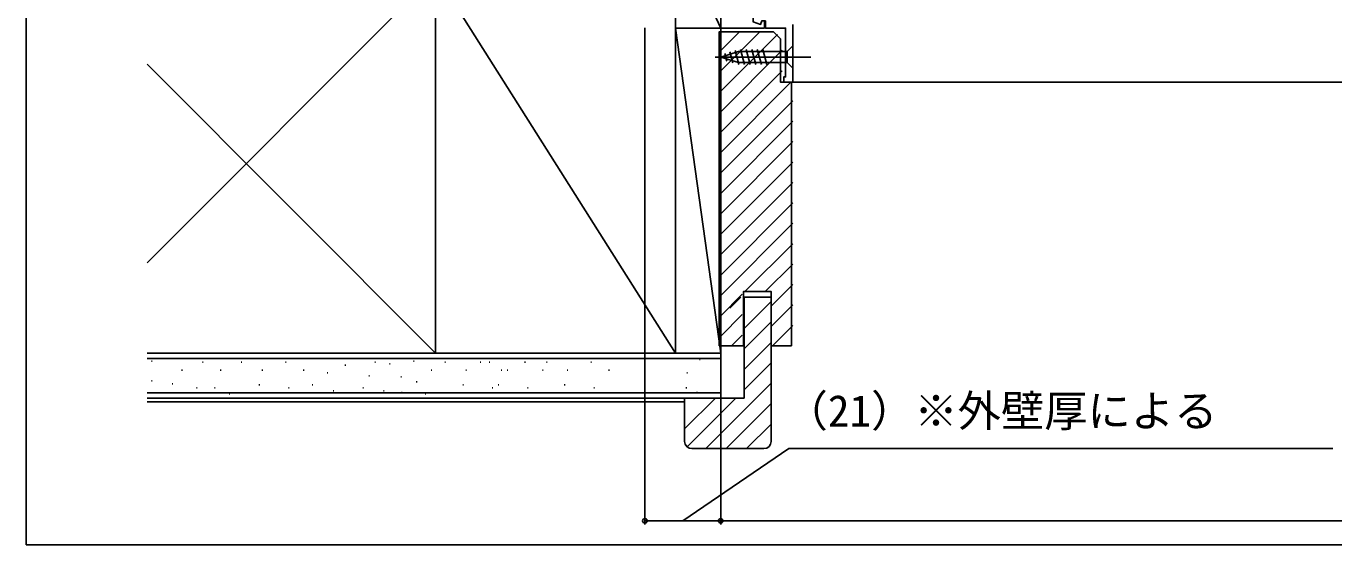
# Model space of a CAD drawing. Units: millimetres, scale not verified. Extents: x -525 to 525, y -786 to 782.
# Drawn here: x -525 to -162.5, y -786.2 to -642.5 of the extents above; entities that cross this region are included whole.
import ezdxf
from ezdxf.enums import TextEntityAlignment as Align

# ---------------------------------------------------------------- set-up
doc = ezdxf.new("R2010")
doc.units = ezdxf.units.MM
doc.header["$LTSCALE"] = 4
for name, color, linetype in [('0-3_YKK_11', 7, 'Continuous'), ('0-5_YKK_12', 2, 'Continuous'), ('0-6_YKK_13', 4, 'Continuous'), ('0-7_YKK_D', 6, 'Continuous'), ('0-8_YKK_ZWAK', 7, 'Continuous'), ('0-9_YSS_K', 3, 'Continuous')]:
    doc.layers.add(name, color=color, linetype=linetype)
doc.styles.add('ＭＳ ゴシック', font='')
doc.styles.get('ＭＳ ゴシック').set_extended_font_data('MS Gothic')

msp = doc.modelspace()

# ---------------------------------------------------------------- linework, layer by layer
at = {"layer": '0-3_YKK_11'}
for points in [[(-312.496, -642.056), (-312.496, -658.056), (-314.996, -658.056), (-314.996, -656.556), (-314.496, -656.556), (-314.496, -643.056), (-320.096, -643.056), (-320.096, -641.056), (-321.096, -641.056), (-321.454, -642.04), (-323.496, -641.297), (-323.496, -627.514), (-323.376, -627.331), (-323.376, -626.781), (-323.496, -626.597), (-323.496, -625.256), (-322.296, -625.256), (-322.296, -627.056), (-320.752, -627.056), (-317.792, -620.71)], [(-332.496, -641.056), (-332.496, -643.056), (-320.396, -643.056), (-320.396, -641.256)]]:
    msp.add_lwpolyline(points, dxfattribs=at)
at = {"layer": '0-5_YKK_12'}
msp.add_line((-312.796, -658.056), (67.799, -658.057), dxfattribs=at)
at = {"layer": '0-6_YKK_13'}
for p, q in [((-312.496, -647.955), (-314.046, -649.505)), ((-312.496, -654.155), (-312.496, -647.955)), ((-307.496, -651.055), (-333.983, -651.055)), ((-332.496, -651.055), (-327.58, -649.505)), ((-332.496, -651.055), (-327.58, -652.605)), ((-331.349, -650.116), (-330.8, -652.166)), ((-329.917, -649.665), (-329.104, -652.701)), ((-328.485, -649.213), (-327.429, -653.155)), ((-314.046, -649.505), (-327.58, -649.505)), ((-327.002, -648.955), (-325.876, -653.155)), ((-325.449, -648.955), (-324.323, -653.155)), ((-323.896, -648.955), (-322.77, -653.155)), ((-322.343, -648.955), (-321.217, -653.155)), ((-320.79, -648.955), (-319.665, -653.155)), ((-314.046, -652.605), (-314.046, -649.505)), ((-327.58, -652.605), (-314.046, -652.605)), ((-312.496, -654.155), (-314.046, -652.605))]:
    msp.add_line(p, q, dxfattribs=at)
at = {"layer": '0-7_YKK_D'}
for p, q in [((-353.498, -642.966), (-353.498, -780.557)), ((-332.496, -643.756), (-332.496, -780.557)), ((-332.493, -734.057), (-332.493, -780.557)), ((-332.493, -779.557), (-353.498, -779.557)), ((-332.496, -779.557), (87.511, -779.557))]:
    msp.add_line(p, q, dxfattribs=at)
msp.add_lwpolyline([(-342.995, -779.557), (-313.649, -759.557), (-162.853, -759.557)], dxfattribs=at)
for centre in [(-353.498, -779.557), (-332.496, -779.557), (-332.493, -779.557)]:
    msp.add_circle(centre, 0.637, dxfattribs=at)
at = {"layer": '0-8_YKK_ZWAK'}
msp.add_line((-525, 743.8), (-525, -786.2), dxfattribs=at)
msp.add_lwpolyline([(-525, -786.2), (525, -786.2), (525, 743.8)], dxfattribs=at)
at = {"layer": '0-9_YSS_K'}
for p, q in [((-344.996, -643.056), (-344.996, -616.056)), ((-411.496, -628.057), (-491.496, -708.057)), ((-411.497, -733.057), (-411.496, -628.057)), ((-344.996, -733.057), (-411.496, -628.057)), ((-344.996, -628.057), (-344.996, -733.057)), ((-344.996, -733.057), (-344.996, -643.056)), ((-344.996, -643.056), (-332.493, -733.057)), ((-344.996, -643.056), (-332.496, -643.056)), ((-344.996, -643.056), (-332.496, -643.056)), ((-332.493, -733.057), (-332.496, -643.056)), ((-321.661, -644.057), (-332.495, -654.89)), ((-327.318, -644.057), (-332.495, -649.233)), ((-316.75, -644.802), (-332.495, -660.547)), ((-315.495, -649.204), (-332.495, -666.204)), ((-411.496, -733.057), (-491.496, -653.057)), ((-315.495, -654.861), (-332.495, -671.861)), ((-313.034, -658.057), (-332.495, -677.518)), ((-312.495, -663.174), (-332.495, -683.174)), ((-312.495, -668.831), (-332.495, -688.831)), ((-312.495, -674.488), (-332.495, -694.488)), ((-312.495, -680.145), (-332.495, -700.145)), ((-312.495, -685.802), (-332.495, -705.802)), ((-312.495, -691.459), (-332.495, -711.459)), ((-312.495, -697.116), (-332.495, -717.116)), ((-312.495, -702.772), (-325.779, -716.057)), ((-312.495, -708.429), (-320.122, -716.057)), ((-326.495, -716.772), (-332.495, -722.772)), ((-326.921, -717.557), (-329.995, -720.63)), ((-312.495, -714.086), (-318.495, -720.086)), ((-318.495, -717.557), (-318.495, -757.557)), ((-325.995, -726.287), (-318.495, -718.787)), ((-312.495, -719.743), (-318.495, -725.743)), ((-326.495, -722.429), (-332.495, -728.429)), ((-325.995, -731.944), (-318.495, -724.444)), ((-326.495, -728.086), (-329.465, -731.057)), ((-312.495, -725.4), (-318.152, -731.057)), ((-325.995, -737.601), (-318.495, -730.101)), ((-491.496, -733.057), (-332.493, -733.057)), ((-491.496, -734.557), (-332.493, -734.557)), ((-490.08, -735.315), (-490.28, -735.315)), ((-475.928, -735.622), (-476.128, -735.622)), ((-465.214, -735.622), (-465.414, -735.622)), ((-452.92, -735.622), (-453.12, -735.622)), ((-428.195, -735.622), (-428.395, -735.622)), ((-417.478, -735.276), (-417.678, -735.276)), ((-411.497, -733.057), (-332.493, -733.057)), ((-411.497, -733.057), (-344.996, -733.057)), ((-408.737, -735.622), (-408.937, -735.622)), ((-398.93, -735.622), (-399.13, -735.622)), ((-396.443, -735.622), (-396.643, -735.622)), ((-386.636, -735.622), (-386.836, -735.622)), ((-380.589, -735.622), (-380.789, -735.622)), ((-368.295, -735.622), (-368.495, -735.622)), ((-338.177, -734.886), (-338.377, -734.886)), ((-332.493, -745.557), (-332.493, -733.057)), ((-325.995, -743.258), (-318.495, -735.758)), ((-481.697, -737.771), (-481.897, -737.771)), ((-470.983, -737.771), (-471.183, -737.771)), ((-459.445, -737.771), (-459.645, -737.771)), ((-447.975, -737.771), (-448.175, -737.771)), ((-441.382, -738.595), (-441.582, -738.595)), ((-436.437, -736.447), (-436.637, -736.447)), ((-424.104, -736.056), (-424.304, -736.056)), ((-412.536, -737.771), (-412.736, -737.771)), ((-402.967, -737.771), (-403.167, -737.771)), ((-393.161, -737.771), (-393.361, -737.771)), ((-391.498, -737.771), (-391.698, -737.771)), ((-381.691, -737.771), (-381.891, -737.771)), ((-374.819, -737.771), (-375.019, -737.771)), ((-363.35, -737.771), (-363.55, -737.771)), ((-341.685, -738.505), (-341.885, -738.505)), ((-490.08, -740.76), (-490.28, -740.76)), ((-484.311, -741.584), (-484.511, -741.584)), ((-477.576, -742.716), (-477.776, -742.716)), ((-472.631, -742.716), (-472.831, -742.716)), ((-460.269, -741.892), (-460.469, -741.892)), ((-452.096, -742.716), (-452.296, -742.716)), ((-445.503, -741.892), (-445.703, -741.892)), ((-431.492, -742.716), (-431.692, -742.716)), ((-429.844, -739.419), (-430.044, -739.419)), ((-420.986, -739.674), (-421.186, -739.674)), ((-416.657, -741.067), (-416.857, -741.067)), ((-403.792, -741.892), (-403.992, -741.892)), ((-395.619, -742.716), (-395.819, -742.716)), ((-393.985, -741.892), (-394.185, -741.892)), ((-385.812, -742.716), (-386.012, -742.716)), ((-375.644, -741.892), (-375.844, -741.892)), ((-367.471, -742.716), (-367.671, -742.716)), ((-341.912, -742.716), (-342.112, -742.716)), ((-336.637, -759.557), (-318.495, -741.415)), ((-491.496, -744.057), (-332.493, -744.057)), ((-491.496, -745.557), (-332.493, -745.557)), ((-491.496, -746.557), (-342.495, -746.557)), ((-468.511, -744.364), (-468.711, -744.364)), ((-439.734, -743.54), (-439.934, -743.54)), ((-425.723, -743.54), (-425.923, -743.54)), ((-420.796, -743.962), (-420.996, -743.962)), ((-414.185, -744.364), (-414.385, -744.364)), ((-342.495, -754.101), (-333.951, -745.557)), ((-341.805, -759.068), (-328.294, -745.557)), ((-338.956, -743.962), (-339.156, -743.962)), ((-330.98, -759.557), (-318.495, -747.071)), ((-325.323, -759.557), (-318.495, -752.728)), ((-320.495, -759.557), (-340.495, -759.557))]:
    msp.add_line(p, q, dxfattribs=at)
for points in [[(-344.996, -616.056), (-332.496, -643.056), (-332.496, -616.056)], [(-491.496, -628.057), (-411.496, -628.057), (-411.496, -733.057), (-491.496, -733.057)], [(-342.495, -757.557), (-342.495, -745.557), (-325.995, -745.557), (-325.995, -717.557), (-318.495, -717.557)]]:
    msp.add_lwpolyline(points, dxfattribs=at)
msp.add_lwpolyline([(-332.895, -731.058), (-332.895, -644.058), (-317.895, -644.058), (-315.895, -646.058), (-315.895, -658.058), (-312.895, -658.058), (-312.895, -731.058), (-318.495, -731.058), (-318.495, -716.058), (-326.195, -716.058), (-326.195, -731.058)], close=True, dxfattribs=at)
for centre, start, end in [((-340.495, -757.557), 180.00002, 270), ((-320.495, -757.557), 270, 359.99998)]:
    msp.add_arc(centre, 2, start, end, dxfattribs=at)

# ---------------------------------------------------------------- texts
at = {"layer": '0-7_YKK_D', "style": 'ＭＳ ゴシック'}
msp.add_text('（21）※外壁厚による', height=8.798, dxfattribs=at).set_placement((-314.785, -756.125), align=Align.BOTTOM_LEFT)

doc.saveas('drawing.dxf')
